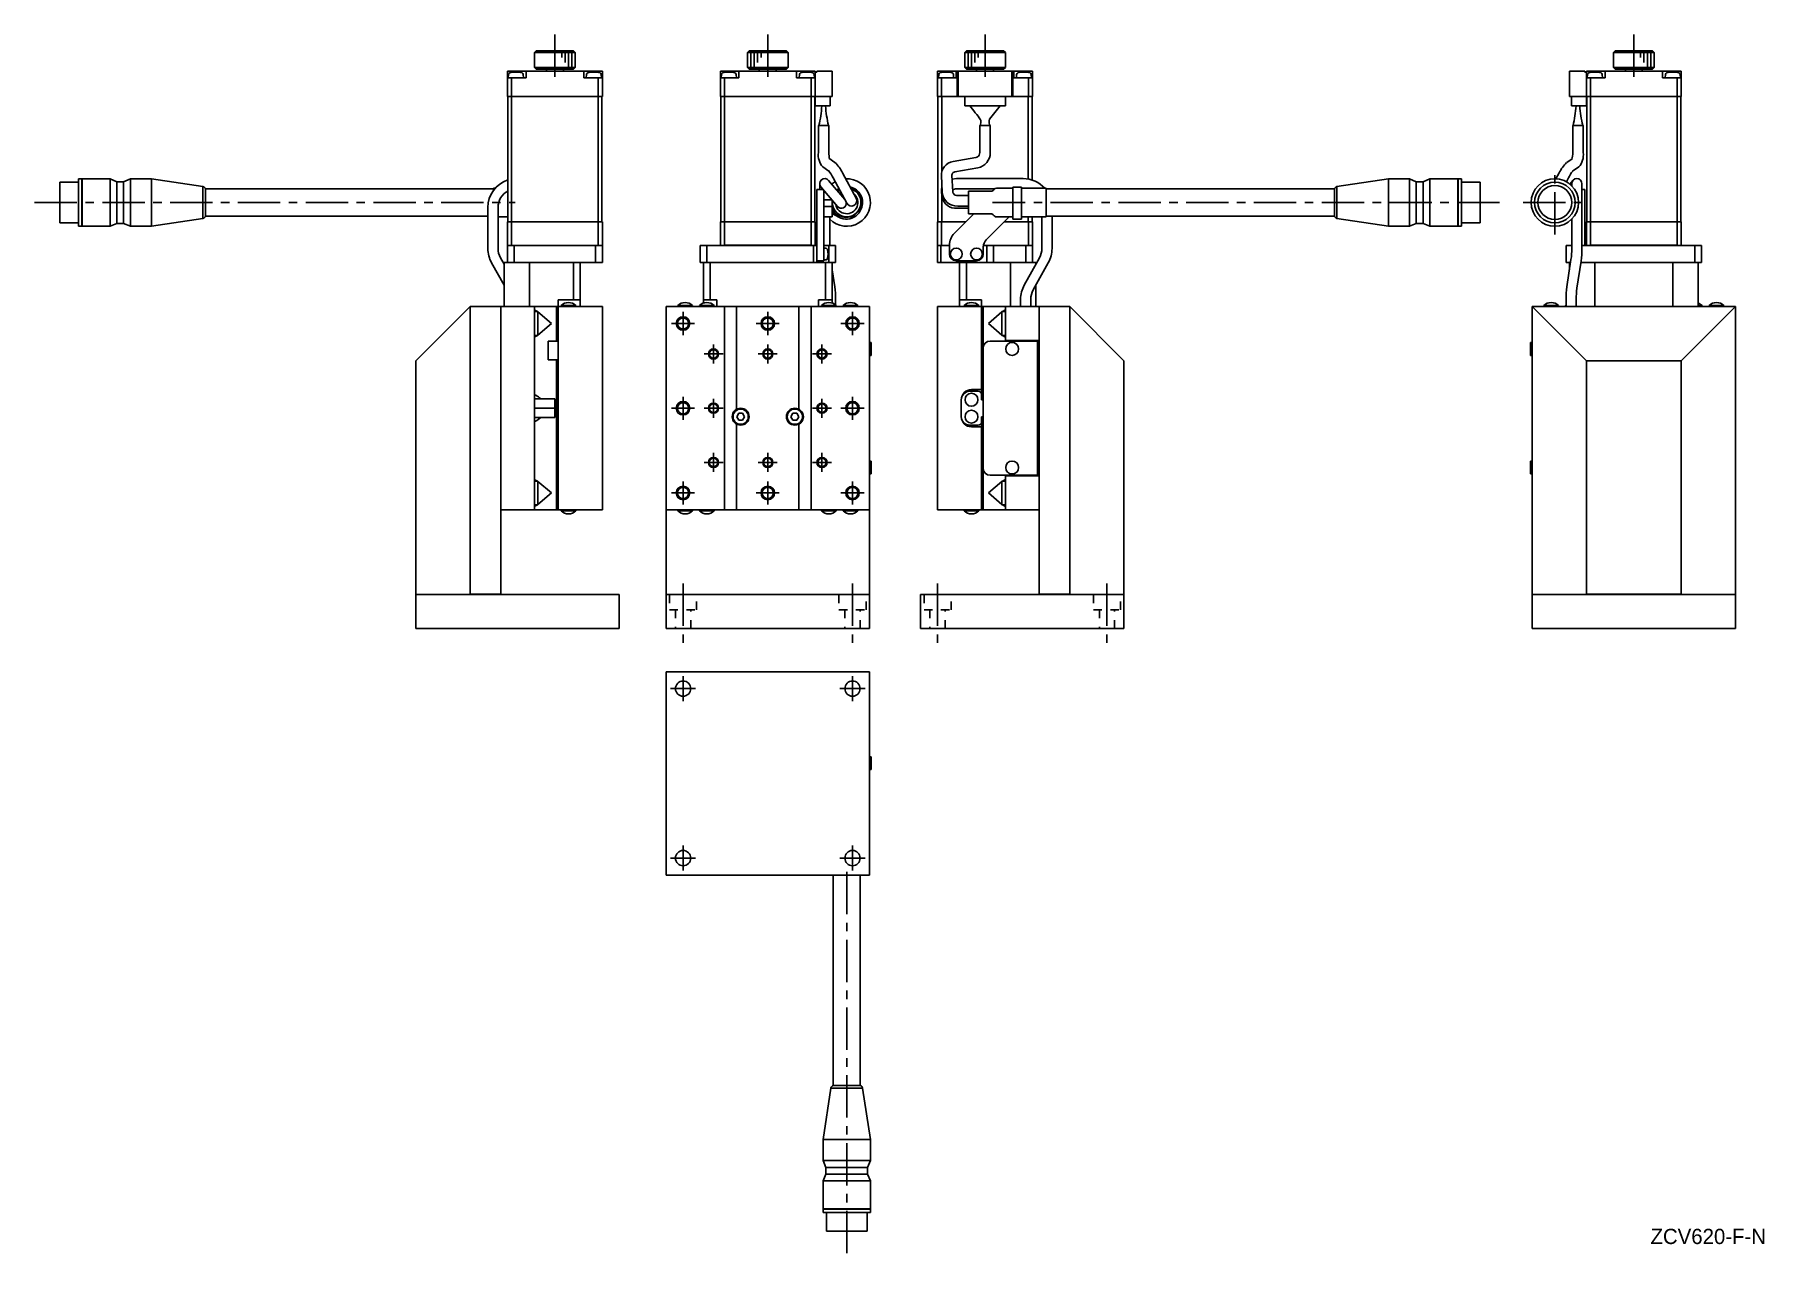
# Model space of a CAD drawing. Extents: x -104 to 406, y 13 to 555.
# Drawn here: x -104 to 406, y 13 to 374 of the extents above; entities that cross this region are included whole.
import ezdxf

# ---------------------------------------------------------------- set-up
doc = ezdxf.new("R2010")
doc.units = 0
doc.header["$LTSCALE"] = 10
doc.linetypes.add('CENTER', pattern=[2, 1.25, -0.25, 0.25, -0.25])
doc.linetypes.add('DOT', pattern=[0.5, 0.25, -0.25])
doc.layers.add('1', color=7, linetype='CONTINUOUS')
doc.styles.get("Standard").update_dxf_attribs({"font": 'FGP教科書体NT-M'})

msp = doc.modelspace()

# ---------------------------------------------------------------- linework, layer by layer
at = {"layer": '1', "color": 4, "linetype": 'CENTER'}
for p, q in [((49.438849, 373.893428), (49.438849, 358.893428)), ((112.262622, 373.893428), (112.262622, 358.893428)), ((176.36798, 373.893428), (176.36798, 358.893428)), ((367.840496, 373.893428), (367.840496, 358.893428)), ((344.540496, 314.943429), (344.540496, 333.743426)), ((-104.104045, 324.343428), (37.739138, 324.343428)), ((328.232394, 324.343428), (178.57083, 324.343428)), ((335.140497, 324.343428), (353.940495, 324.343428)), ((87.262622, 285.243428), (87.262622, 292.043428)), ((112.262622, 285.243428), (112.262622, 292.043428)), ((137.262622, 285.243428), (137.262622, 292.043428)), ((83.862622, 288.643428), (90.662622, 288.643428)), ((108.862622, 288.643428), (115.662622, 288.643428)), ((133.862622, 288.643428), (140.662622, 288.643428)), ((96.262622, 276.843428), (96.262622, 282.443428)), ((112.262622, 276.843428), (112.262622, 282.443428)), ((128.262622, 276.843428), (128.262622, 282.443428)), ((93.462622, 279.643428), (99.062622, 279.643428)), ((109.462622, 279.643428), (115.062622, 279.643428)), ((125.462622, 279.643428), (131.062622, 279.643428)), ((87.262622, 260.243428), (87.262622, 267.043428)), ((96.262622, 260.843428), (96.262622, 266.443428)), ((128.262622, 260.843428), (128.262622, 266.443428)), ((137.262622, 260.243428), (137.262622, 267.043428)), ((83.862622, 263.643428), (90.662622, 263.643428)), ((93.462622, 263.643428), (99.062622, 263.643428)), ((125.462622, 263.643428), (131.062622, 263.643428)), ((133.862622, 263.643428), (140.662622, 263.643428)), ((96.262622, 244.843428), (96.262622, 250.443428)), ((112.262622, 244.843428), (112.262622, 250.443428)), ((128.262622, 244.843428), (128.262622, 250.443428)), ((93.462622, 247.643428), (99.062622, 247.643428)), ((109.462622, 247.643428), (115.062622, 247.643428)), ((125.462622, 247.643428), (131.062622, 247.643428)), ((87.262622, 235.243428), (87.262622, 242.043428)), ((112.262622, 235.243428), (112.262622, 242.043428)), ((137.262622, 235.243428), (137.262622, 242.043428)), ((83.862622, 238.643428), (90.662622, 238.643428)), ((108.862622, 238.643428), (115.662622, 238.643428)), ((133.862622, 238.643428), (140.662622, 238.643428)), ((87.262622, 211.914258), (87.262622, 193.893428)), ((137.262622, 211.914258), (137.262622, 193.893428)), ((162.36798, 211.914258), (162.36798, 193.893428)), ((212.36798, 211.914258), (212.36798, 193.893428)), ((87.262622, 177.190333), (87.262622, 184.590333)), ((137.262622, 177.190333), (137.262622, 184.590333)), ((83.562622, 180.890333), (90.962622, 180.890333)), ((133.562622, 180.890333), (140.962622, 180.890333)), ((87.262622, 127.190333), (87.262622, 134.590333)), ((137.262622, 127.190333), (137.262622, 134.590333)), ((83.562622, 130.890333), (90.962622, 130.890333)), ((133.562622, 130.890333), (140.962622, 130.890333)), ((135.562622, 126.798642), (135.562622, 13.347439))]:
    msp.add_line(p, q, dxfattribs=at)
at = {"layer": '1', "color": 7, "linetype": 'CONTINUOUS'}
for p, q in [((43.938849, 369.143428), (43.438849, 368.643428)), ((43.438849, 368.643428), (43.438849, 364.143428)), ((55.438849, 368.643428), (43.438849, 368.643428)), ((43.938849, 369.143428), (54.938849, 369.143428)), ((55.438849, 368.643428), (54.938849, 369.143428)), ((55.438849, 364.143428), (55.438849, 368.643428)), ((106.762622, 369.143428), (106.262622, 368.643428)), ((118.262622, 368.643428), (106.262622, 368.643428)), ((106.262622, 368.643428), (106.262622, 364.143428)), ((106.762622, 369.143428), (117.762622, 369.143428)), ((118.262622, 368.643428), (117.762622, 369.143428)), ((118.262622, 364.143428), (118.262622, 368.643428)), ((170.86798, 369.143428), (170.36798, 368.643428)), ((182.36798, 368.643428), (170.36798, 368.643428)), ((170.36798, 368.643428), (170.36798, 364.143428)), ((170.86798, 369.143428), (181.86798, 369.143428)), ((182.36798, 368.643428), (181.86798, 369.143428)), ((182.36798, 364.143428), (182.36798, 368.643428)), ((362.340496, 369.143428), (361.840496, 368.643428)), ((373.840496, 368.643428), (361.840496, 368.643428)), ((361.840496, 368.643428), (361.840496, 364.143428)), ((362.340496, 369.143428), (373.340496, 369.143428)), ((373.840496, 368.643428), (373.340496, 369.143428)), ((373.840496, 364.143428), (373.840496, 368.643428)), ((35.438849, 363.143428), (63.438849, 363.143428)), ((35.438849, 363.143428), (35.438849, 355.643428)), ((40.938849, 363.143428), (40.938849, 361.143428)), ((43.438849, 364.143428), (43.938849, 363.643428)), ((43.438849, 364.143428), (55.438849, 364.143428)), ((54.938849, 363.643428), (43.938849, 363.643428)), ((46.938849, 363.643428), (46.938849, 363.143428)), ((51.938849, 363.143428), (51.938849, 363.643428)), ((54.938849, 363.643428), (55.438849, 364.143428)), ((57.938849, 363.143428), (57.938849, 361.143428)), ((63.438849, 363.143428), (63.438849, 355.643428)), ((98.262622, 363.143428), (126.262622, 363.143428)), ((98.262622, 363.143428), (98.262622, 355.643428)), ((103.762622, 363.143428), (103.762622, 361.143428)), ((106.262622, 364.143428), (118.262622, 364.143428)), ((106.262622, 364.143428), (106.762622, 363.643428)), ((117.762622, 363.643428), (106.762622, 363.643428)), ((109.762622, 363.643428), (109.762622, 363.143428)), ((114.762622, 363.143428), (114.762622, 363.643428)), ((117.762622, 363.643428), (118.262622, 364.143428)), ((120.762622, 363.143428), (120.762622, 361.143428)), ((126.262622, 363.143428), (126.262622, 352.843428)), ((126.762622, 362.843428), (126.262622, 362.843428)), ((126.762622, 363.143428), (126.762622, 362.843428)), ((126.762622, 363.143428), (131.262622, 363.143428)), ((131.262622, 355.643428), (131.262622, 363.143428)), ((162.36798, 363.143428), (190.36798, 363.143428)), ((162.36798, 363.143428), (162.36798, 355.643428)), ((167.86798, 363.143428), (167.86798, 361.143428)), ((168.11798, 355.643428), (168.11798, 362.843428)), ((168.152943, 362.843428), (168.11798, 362.843428)), ((168.152943, 363.143428), (168.152943, 362.843428)), ((168.467614, 355.643428), (168.467614, 363.143428)), ((170.36798, 364.143428), (182.36798, 364.143428)), ((170.36798, 364.143428), (170.86798, 363.643428)), ((181.86798, 363.643428), (170.86798, 363.643428)), ((173.86798, 363.643428), (173.86798, 363.143428)), ((178.86798, 363.143428), (178.86798, 363.643428)), ((181.86798, 363.643428), (182.36798, 364.143428)), ((184.268346, 355.643428), (184.268346, 363.143428)), ((184.583016, 363.143428), (184.583016, 362.843428)), ((184.61798, 362.843428), (184.583016, 362.843428)), ((184.61798, 355.643428), (184.61798, 362.843428)), ((184.86798, 363.143428), (184.86798, 361.143428)), ((190.36798, 363.143428), (190.36798, 355.643428)), ((348.840496, 355.643428), (348.840496, 363.143428)), ((348.840496, 363.143428), (353.340496, 363.143428)), ((353.340496, 363.143428), (353.340496, 362.843428)), ((353.840496, 362.843428), (353.340496, 362.843428)), ((353.840496, 363.143428), (353.840496, 352.843428)), ((353.840496, 363.143428), (381.840496, 363.143428)), ((359.340496, 363.143428), (359.340496, 361.143428)), ((361.840496, 364.143428), (373.840496, 364.143428)), ((361.840496, 364.143428), (362.340496, 363.643428)), ((373.340496, 363.643428), (362.340496, 363.643428)), ((365.340496, 363.643428), (365.340496, 363.143428)), ((370.340496, 363.143428), (370.340496, 363.643428)), ((373.340496, 363.643428), (373.840496, 364.143428)), ((376.340496, 363.143428), (376.340496, 361.143428)), ((381.840496, 363.143428), (381.840496, 355.643428)), ((35.438849, 361.143428), (40.938849, 361.143428)), ((35.77505, 362.128707), (35.688849, 361.143428)), ((36.638849, 355.643428), (36.638849, 361.143428)), ((40.188849, 361.143428), (40.102648, 362.128707)), ((57.938849, 361.143428), (63.438849, 361.143428)), ((58.77505, 362.128707), (58.688849, 361.143428)), ((62.238849, 355.643428), (62.238849, 361.143428)), ((63.188849, 361.143428), (63.102648, 362.128707)), ((98.262622, 361.143428), (103.762622, 361.143428)), ((98.598823, 362.128707), (98.512622, 361.143428)), ((99.462622, 355.643428), (99.462622, 361.143428)), ((103.012622, 361.143428), (102.926422, 362.128707)), ((120.762622, 361.143428), (126.262622, 361.143428)), ((121.598823, 362.128707), (121.512622, 361.143428)), ((125.062622, 355.643428), (125.062622, 361.143428)), ((126.012622, 361.143428), (125.926422, 362.128707)), ((162.36798, 361.143428), (167.86798, 361.143428)), ((162.704181, 362.128707), (162.61798, 361.143428)), ((163.56798, 355.643428), (163.56798, 361.143428)), ((167.11798, 361.143428), (167.031779, 362.128707)), ((184.86798, 361.143428), (190.36798, 361.143428)), ((185.704181, 362.128707), (185.61798, 361.143428)), ((189.16798, 355.643428), (189.16798, 361.143428)), ((190.11798, 361.143428), (190.031779, 362.128707)), ((353.840496, 361.143428), (359.340496, 361.143428)), ((354.176697, 362.128707), (354.090496, 361.143428)), ((355.040496, 355.643428), (355.040496, 361.143428)), ((358.590496, 361.143428), (358.504295, 362.128707)), ((376.340496, 361.143428), (381.840496, 361.143428)), ((377.176697, 362.128707), (377.090496, 361.143428)), ((380.640496, 355.643428), (380.640496, 361.143428)), ((381.590496, 361.143428), (381.504295, 362.128707)), ((35.438849, 355.643428), (63.438849, 355.643428)), ((35.538849, 318.643428), (35.538849, 355.643428)), ((36.68027, 318.643428), (36.68027, 355.643428)), ((62.197428, 318.643428), (62.197428, 355.643428)), ((63.338849, 318.643428), (63.338849, 355.643428)), ((98.262622, 355.643428), (131.262622, 355.643428)), ((98.362622, 318.643428), (98.362622, 355.643428)), ((99.504044, 318.643428), (99.504044, 355.643428)), ((125.021201, 318.643428), (125.021201, 355.643428)), ((126.162622, 318.643428), (126.162622, 355.643428)), ((130.662622, 352.843428), (126.262622, 352.843428)), ((130.662622, 355.643428), (130.662622, 352.843428)), ((162.36798, 355.643428), (190.36798, 355.643428)), ((162.46798, 318.643428), (162.46798, 355.643428)), ((163.609401, 333.362702), (163.609401, 355.643428)), ((170.36798, 355.643428), (170.36798, 352.843428)), ((182.36798, 352.843428), (170.36798, 352.843428)), ((182.36798, 355.643428), (182.36798, 352.843428)), ((189.126559, 331.271909), (189.126559, 355.643428)), ((190.26798, 330.987414), (190.26798, 355.643428)), ((348.840496, 355.643428), (381.840496, 355.643428)), ((349.440496, 355.643428), (349.440496, 352.843428)), ((353.840496, 352.843428), (349.440496, 352.843428)), ((353.940496, 318.643428), (353.940496, 355.643428)), ((355.081918, 318.643428), (355.081918, 355.643428)), ((380.599075, 318.643428), (380.599075, 355.643428)), ((381.740496, 318.643428), (381.740496, 355.643428)), ((175.069092, 348.787546), (175.115538, 348.670937)), ((177.583409, 348.510017), (177.61704, 348.66045)), ((177.61704, 348.66045), (177.656894, 348.767139)), ((177.656894, 348.767139), (177.741283, 348.908955)), ((127.187622, 347.043428), (130.287622, 347.043428)), ((127.187622, 347.043428), (127.187622, 339.060727)), ((130.287622, 339.060727), (130.287622, 347.043428)), ((174.817981, 347.043428), (177.917981, 347.043428)), ((174.817981, 347.043428), (174.817981, 339.060727)), ((177.917981, 339.060727), (177.917981, 347.043428)), ((349.815496, 347.043428), (349.815496, 339.060727)), ((349.815496, 347.043428), (352.915496, 347.043428)), ((352.915496, 339.060727), (352.915496, 347.043428)), ((132.063775, 336.152926), (130.251946, 337.387279)), ((173.695049, 337.631106), (166.933212, 336.396752)), ((173.745275, 337.641334), (173.695049, 337.631106)), ((173.881924, 337.680229), (173.745275, 337.641334)), ((174.012163, 337.733435), (173.881924, 337.680229)), ((174.134776, 337.7997), (174.012163, 337.733435)), ((349.607506, 337.221276), (348.039344, 336.152926)), ((128.496435, 334.832268), (128.506552, 334.825327)), ((128.506552, 334.825327), (130.267426, 333.625688)), ((138.32804, 325.577004), (134.28422, 333.103832)), ((163.513876, 332.289643), (163.774541, 327.284445)), ((166.609681, 332.450869), (166.611388, 332.558146)), ((166.870345, 327.445671), (166.609681, 332.450869)), ((166.611388, 332.558146), (166.634182, 332.686957)), ((166.634182, 332.686957), (166.686619, 332.822889)), ((166.686619, 332.822889), (166.750922, 332.92761)), ((166.750922, 332.92761), (166.823365, 333.013999)), ((166.823365, 333.013999), (166.902275, 333.087334)), ((166.902275, 333.087334), (166.996667, 333.156884)), ((167.489908, 333.347147), (174.251745, 334.581501)), ((345.818899, 333.103832), (344.868971, 331.335716)), ((348.039344, 336.152926), (348.031533, 336.147579)), ((349.784738, 333.590973), (351.596567, 334.825327)), ((-96.646939, 330.343426), (-96.646939, 318.34343)), ((-91.146938, 330.343426), (-96.646939, 330.343426)), ((-91.146938, 331.343427), (-91.146938, 317.343429)), ((-90.146936, 331.343427), (-91.146938, 331.343427)), ((-90.146936, 331.343427), (-90.146936, 317.343429)), ((-90.096936, 331.343427), (-90.146936, 331.293427)), ((-90.096936, 331.343427), (-90.096936, 317.343429)), ((-81.839936, 331.343427), (-90.096936, 331.343427)), ((-81.839936, 331.343427), (-81.839936, 317.343429)), ((-79.839936, 330.493428), (-81.839936, 331.343427)), ((-79.839936, 330.493428), (-79.839936, 318.193428)), ((-77.839936, 330.493428), (-79.839936, 330.493428)), ((-75.839936, 331.343427), (-77.839936, 330.493428)), ((-77.839936, 330.493428), (-77.839936, 318.193428)), ((-75.839936, 331.343427), (-75.839936, 317.343429)), ((-69.646937, 331.343427), (-75.839936, 331.343427)), ((-69.646937, 331.343427), (-69.646937, 317.343429)), ((-54.412955, 329.027753), (-69.646937, 331.343427)), ((-54.412955, 329.027753), (-54.412955, 319.659102)), ((-53.689281, 328.343428), (-53.689281, 320.343428)), ((31.353063, 328.343428), (-53.689281, 328.343428)), ((31.353063, 328.543428), (31.353063, 327.992052)), ((31.802536, 328.543428), (31.353063, 328.543428)), ((128.604542, 328.143428), (126.762622, 328.143428)), ((126.762622, 306.643428), (126.762622, 328.143428)), ((127.580299, 328.143428), (127.580299, 329.901758)), ((127.936188, 328.931699), (132.818513, 323.17337)), ((128.762622, 327.956984), (128.762622, 307.143428)), ((134.973705, 325.270381), (130.224409, 330.871816)), ((131.553384, 331.636679), (135.597205, 324.109851)), ((133.256106, 328.293281), (132.67338, 327.98344)), ((163.51592, 327.161996), (163.681611, 325.980105)), ((163.609401, 328.503132), (163.609401, 330.455403)), ((167.984389, 331.401758), (166.672606, 331.239735)), ((166.870872, 327.436581), (166.870345, 327.445671)), ((166.890416, 327.30528), (166.870872, 327.436581)), ((166.926789, 327.188995), (166.890416, 327.30528)), ((166.975809, 327.084154), (166.926789, 327.188995)), ((167.035445, 326.988095), (166.975809, 327.084154)), ((187.646498, 331.401758), (167.984389, 331.401758)), ((167.984389, 328.401758), (179.254882, 328.401758)), ((171.453766, 321.043428), (171.453766, 327.643428)), ((178.039553, 327.643428), (171.453766, 327.643428)), ((179.060873, 328.250534), (178.74666, 327.936321)), ((184.61798, 328.543428), (179.76798, 328.543428)), ((184.61798, 319.443428), (184.61798, 328.843428)), ((187.11798, 328.843428), (184.61798, 328.843428)), ((187.11798, 319.443428), (187.11798, 328.843428)), ((194.453766, 328.543428), (187.11798, 328.543428)), ((194.453766, 320.143428), (194.453766, 328.543428)), ((279.49611, 328.343428), (194.453766, 328.343428)), ((279.49611, 320.343428), (279.49611, 328.343428)), ((295.453766, 331.343427), (280.219784, 329.027753)), ((280.219784, 319.659102), (280.219784, 329.027753)), ((295.453766, 317.343429), (295.453766, 331.343427)), ((301.646765, 331.343427), (295.453766, 331.343427)), ((301.646765, 317.343429), (301.646765, 331.343427)), ((303.646765, 330.493428), (301.646765, 331.343427)), ((303.646765, 318.193428), (303.646765, 330.493428)), ((305.646765, 330.493428), (303.646765, 330.493428)), ((307.646765, 331.343427), (305.646765, 330.493428)), ((305.646765, 318.193428), (305.646765, 330.493428)), ((307.646765, 317.343429), (307.646765, 331.343427)), ((315.903765, 331.343427), (307.646765, 331.343427)), ((315.903765, 317.343429), (315.903765, 331.343427)), ((315.953765, 331.293427), (315.903765, 331.343427)), ((315.953765, 317.343429), (315.953765, 331.343427)), ((316.953767, 331.343427), (315.953765, 331.343427)), ((316.953767, 317.343429), (316.953767, 331.343427)), ((322.453768, 330.343426), (316.953767, 330.343426)), ((322.453768, 318.34343), (322.453768, 330.343426)), ((347.92375, 330.471525), (348.549734, 331.636679)), ((348.951769, 329.778559), (349.87871, 330.871816)), ((349.52282, 329.901758), (349.52282, 329.260382)), ((352.52282, 310.777402), (352.52282, 329.901758)), ((353.340496, 328.143428), (352.52282, 328.143428)), ((353.340496, 311.643428), (353.340496, 328.143428)), ((29.660331, 322.901758), (29.660331, 310.777402)), ((32.660331, 310.777402), (32.660331, 322.901758)), ((128.762622, 325.143428), (131.148157, 325.143428)), ((128.762622, 323.143428), (131.262622, 323.143428)), ((131.262622, 325.008424), (131.262622, 320.093428)), ((131.262622, 321.619813), (133.490842, 320.435048)), ((163.609401, 318.643428), (163.609401, 326.495188)), ((168.15008, 322.643428), (171.453766, 322.643428)), ((171.453766, 326.393428), (168.319291, 326.393428)), ((168.319291, 323.293428), (171.453766, 323.293428)), ((-96.646939, 318.34343), (-91.146938, 318.34343)), ((-91.146938, 317.343429), (-90.146936, 317.343429)), ((-90.146936, 317.393429), (-90.096936, 317.343429)), ((-90.096936, 317.343429), (-81.839936, 317.343429)), ((-81.839936, 317.343429), (-79.839936, 318.193428)), ((-79.839936, 318.193428), (-77.839936, 318.193428)), ((-77.839936, 318.193428), (-75.839936, 317.343429)), ((-75.839936, 317.343429), (-69.646937, 317.343429)), ((-69.646937, 317.343429), (-54.412955, 319.659102)), ((-53.689281, 320.343428), (29.660331, 320.343428)), ((32.660331, 320.143428), (35.538849, 320.143428)), ((35.438849, 318.643428), (35.438849, 311.743428)), ((35.438849, 318.643428), (63.438849, 318.643428)), ((36.638849, 318.643428), (36.638849, 311.643428)), ((62.238849, 318.643428), (62.238849, 311.643428)), ((63.438849, 318.643428), (63.438849, 311.743428)), ((98.262622, 318.643428), (98.262622, 311.643428)), ((98.262622, 318.643428), (126.262622, 318.643428)), ((99.462622, 318.643428), (99.462622, 311.743428)), ((125.062622, 318.643428), (125.062622, 311.743428)), ((126.262622, 318.643428), (126.262622, 311.643428)), ((128.762622, 320.093428), (131.262622, 320.093428)), ((130.580299, 311.643428), (130.580299, 320.093428)), ((131.262622, 321.053528), (133.256106, 319.993574)), ((162.36798, 318.643428), (162.36798, 311.743428)), ((162.36798, 318.643428), (170.711126, 318.643428)), ((163.56798, 318.643428), (163.56798, 311.643428)), ((167.332446, 315.264748), (173.111126, 321.043428)), ((171.453766, 321.043428), (178.039553, 321.043428)), ((183.474834, 320.093428), (176.74666, 313.365253)), ((178.74666, 320.750534), (179.060873, 320.436321)), ((179.346917, 320.236396), (179.385225, 320.093428)), ((179.385225, 320.093428), (184.052659, 320.093428)), ((179.76798, 320.143428), (184.61798, 320.143428)), ((182.024834, 318.643428), (190.36798, 318.643428)), ((184.052659, 320.093428), (184.066056, 320.143428)), ((184.61798, 319.443428), (187.11798, 319.443428)), ((187.11798, 320.143428), (194.453766, 320.143428)), ((187.76798, 320.093428), (188.26798, 320.093428)), ((189.126559, 318.643428), (189.126559, 320.143428)), ((189.16798, 318.643428), (189.16798, 311.643428)), ((190.26798, 318.643428), (190.26798, 320.143428)), ((190.36798, 318.643428), (190.36798, 311.743428)), ((193.146498, 320.143428), (193.146498, 310.777402)), ((194.453766, 320.343428), (279.49611, 320.343428)), ((196.146498, 310.777402), (196.146498, 320.343428)), ((280.219784, 319.659102), (295.453766, 317.343429)), ((295.453766, 317.343429), (301.646765, 317.343429)), ((301.646765, 317.343429), (303.646765, 318.193428)), ((303.646765, 318.193428), (305.646765, 318.193428)), ((305.646765, 318.193428), (307.646765, 317.343429)), ((307.646765, 317.343429), (315.903765, 317.343429)), ((315.903765, 317.343429), (315.953765, 317.393429)), ((315.953765, 317.343429), (316.953767, 317.343429)), ((316.953767, 318.34343), (322.453768, 318.34343)), ((349.52282, 319.426474), (349.52282, 310.777402)), ((353.840496, 318.643428), (353.840496, 311.643428)), ((353.840496, 318.643428), (381.840496, 318.643428)), ((355.040496, 318.643428), (355.040496, 311.743428)), ((380.640496, 318.643428), (380.640496, 311.743428)), ((381.840496, 318.643428), (381.840496, 311.643428)), ((35.438849, 311.743428), (35.538849, 311.643428)), ((35.438849, 306.643428), (35.438849, 311.643428)), ((35.438849, 311.643428), (63.438849, 311.643428)), ((37.438849, 311.643428), (37.438849, 306.643428)), ((61.438849, 306.643428), (61.438849, 311.643428)), ((63.338849, 311.643428), (63.438849, 311.743428)), ((63.438849, 311.643428), (63.438849, 306.643428)), ((92.262622, 306.643428), (92.262622, 311.643428)), ((92.262622, 311.643428), (126.762622, 311.643428)), ((94.262622, 311.643428), (94.262622, 306.643428)), ((99.362622, 311.643428), (99.462622, 311.743428)), ((99.462622, 311.743428), (125.062622, 311.743428)), ((125.062622, 311.743428), (125.162622, 311.643428)), ((125.762622, 306.643428), (125.762622, 311.643428)), ((128.762622, 311.643428), (132.262622, 311.643428)), ((130.262622, 306.643428), (130.262622, 311.643428)), ((132.262622, 311.643428), (132.262622, 306.643428)), ((162.36798, 311.743428), (162.46798, 311.643428)), ((162.36798, 306.643428), (162.36798, 311.643428)), ((162.36798, 311.643428), (165.86798, 311.643428)), ((163.36798, 311.643428), (163.36798, 306.643428)), ((165.86798, 309.143428), (165.86798, 311.729214)), ((175.894698, 311.643428), (190.36798, 311.643428)), ((176.86798, 306.643428), (176.86798, 311.643428)), ((178.86798, 311.643428), (178.86798, 306.643428)), ((188.36798, 306.643428), (188.36798, 311.643428)), ((190.26798, 311.643428), (190.36798, 311.743428)), ((190.36798, 311.643428), (190.36798, 306.643428)), ((347.840496, 306.643428), (347.840496, 311.643428)), ((347.840496, 311.643428), (349.52282, 311.643428)), ((352.52282, 311.643428), (387.840496, 311.643428)), ((354.940496, 311.643428), (355.040496, 311.743428)), ((355.040496, 311.743428), (380.640496, 311.743428)), ((380.640496, 311.743428), (380.740496, 311.643428)), ((385.840496, 306.643428), (385.840496, 311.643428)), ((387.840496, 311.643428), (387.840496, 306.643428)), ((30.756144, 306.546815), (34.438849, 299.943168)), ((34.438849, 306.102593), (33.376252, 308.00799)), ((34.438849, 293.643428), (34.438849, 306.643428)), ((34.438849, 306.643428), (63.438849, 306.643428)), ((41.938849, 306.643428), (41.938849, 293.643428)), ((54.938849, 295.643428), (54.938849, 306.643428)), ((56.938849, 293.643428), (56.938849, 306.643428)), ((92.262622, 306.643428), (132.262622, 306.643428)), ((93.262622, 294.671855), (93.262622, 306.643428)), ((95.262622, 306.643428), (95.262622, 295.643428)), ((126.762622, 307.143428), (128.762622, 307.143428)), ((129.44541, 310.833692), (128.762622, 310.893428)), ((128.762622, 307.393428), (129.44541, 307.453164)), ((129.262622, 295.643428), (129.262622, 306.643428)), ((131.262622, 294.671855), (131.262622, 306.643428)), ((191.36798, 306.643428), (162.36798, 306.643428)), ((173.86798, 307.143428), (167.86798, 307.143428)), ((168.86798, 293.643428), (168.86798, 306.643428)), ((170.86798, 306.643428), (170.86798, 295.643428)), ((175.86798, 311.243933), (175.86798, 309.143428)), ((183.86798, 293.643428), (183.86798, 306.643428)), ((192.430577, 308.00799), (187.963793, 299.998371)), ((190.583901, 298.537196), (195.050685, 306.546815)), ((191.36798, 306.643428), (191.36798, 306.102593)), ((349.168705, 306.643428), (347.840496, 306.643428)), ((349.296565, 307.499085), (348.099694, 299.489466)), ((348.840496, 304.447011), (348.840496, 306.643428)), ((351.066751, 299.046101), (352.263622, 307.05572)), ((352.202014, 306.643428), (387.840496, 306.643428)), ((356.340496, 306.643428), (356.340496, 293.643428)), ((379.340496, 293.643428), (379.340496, 306.643428)), ((386.840496, 306.643428), (386.840496, 293.643428)), ((132.003425, 299.489466), (131.262622, 304.447011)), ((191.36798, 299.943168), (191.36798, 293.643428)), ((24.438849, 293.643428), (8.438849, 277.643428)), ((24.438849, 293.643428), (24.438849, 208.743428)), ((63.438849, 293.643428), (24.438849, 293.643428)), ((33.438849, 208.643428), (33.438849, 293.643428)), ((43.438849, 233.643428), (43.438849, 293.643428)), ((43.561367, 292.543428), (43.438849, 292.385085)), ((44.438849, 292.143428), (43.438849, 292.143428)), ((44.310026, 292.14362), (43.561367, 292.543428)), ((48.438849, 288.643428), (44.438599, 292.049491)), ((44.438849, 285.143428), (44.438849, 292.143428)), ((49.938849, 293.643428), (49.938849, 283.393428)), ((56.938849, 295.643428), (50.438849, 295.643428)), ((50.438849, 233.643428), (50.438849, 295.643428)), ((51.288849, 293.935675), (55.588849, 293.935675)), ((51.288849, 293.935675), (51.288849, 293.643428)), ((55.588849, 293.643428), (55.588849, 293.935675)), ((63.438849, 233.643428), (63.438849, 293.643428)), ((142.262622, 293.643428), (82.262622, 293.643428)), ((82.262622, 208.743428), (82.262622, 293.643428)), ((85.712622, 293.935675), (85.712622, 293.643428)), ((85.712622, 293.935675), (90.012622, 293.935675)), ((90.012622, 293.643428), (90.012622, 293.935675)), ((92.112622, 293.935675), (92.112622, 293.643428)), ((96.412622, 293.935675), (92.112622, 293.935675)), ((97.262622, 295.643428), (93.262622, 295.643428)), ((96.412622, 293.643428), (96.412622, 293.935675)), ((97.262622, 293.643428), (97.262622, 295.643428)), ((99.462622, 233.643428), (99.462622, 293.643428)), ((103.062622, 263.336599), (103.062622, 293.643428)), ((121.462622, 293.643428), (121.462622, 263.336599)), ((125.062622, 293.643428), (125.062622, 233.643428)), ((127.262622, 293.643428), (127.262622, 295.643428)), ((131.262622, 295.643428), (127.262622, 295.643428)), ((128.112622, 293.935675), (128.112622, 293.643428)), ((132.412622, 293.935675), (128.112622, 293.935675)), ((132.262622, 294.079496), (132.262622, 295.767783)), ((132.412622, 293.643428), (132.412622, 293.935675)), ((134.512622, 293.935675), (134.512622, 293.643428)), ((134.512622, 293.935675), (138.812622, 293.935675)), ((138.812622, 293.643428), (138.812622, 293.935675)), ((142.262622, 208.743428), (142.262622, 293.643428)), ((162.36798, 233.643428), (162.36798, 293.643428)), ((201.36798, 293.643428), (162.36798, 293.643428)), ((175.36798, 295.643428), (168.86798, 295.643428)), ((170.21798, 293.935675), (174.51798, 293.935675)), ((170.21798, 293.935675), (170.21798, 293.643428)), ((174.51798, 293.643428), (174.51798, 293.935675)), ((175.36798, 266.143428), (175.36798, 295.643428)), ((175.86798, 233.643428), (175.86798, 293.643428)), ((181.368199, 292.049468), (177.36798, 288.643428)), ((181.36798, 292.143428), (181.36798, 285.143428)), ((182.36798, 292.143428), (181.36798, 292.143428)), ((182.245462, 292.543428), (181.496775, 292.1436)), ((182.36798, 292.385085), (182.245462, 292.543428)), ((182.36798, 293.643428), (182.36798, 283.443428)), ((186.86798, 295.767783), (186.86798, 293.643428)), ((189.86798, 293.643428), (189.86798, 295.767783)), ((192.36798, 208.643428), (192.36798, 293.643428)), ((201.36798, 208.743428), (201.36798, 293.643428)), ((217.36798, 277.643428), (201.36798, 293.643428)), ((337.840496, 208.743428), (337.840496, 293.643428)), ((353.840496, 277.643428), (337.840496, 293.643428)), ((337.840496, 293.643428), (397.840496, 293.643428)), ((341.290496, 293.935675), (345.590496, 293.935675)), ((341.290496, 293.935675), (341.290496, 293.643428)), ((345.590496, 293.643428), (345.590496, 293.935675)), ((347.840496, 293.935675), (347.690496, 293.935675)), ((347.690496, 293.935675), (347.690496, 293.643428)), ((347.840496, 295.767783), (347.840496, 293.643428)), ((350.840496, 293.643428), (350.840496, 295.767783)), ((397.840496, 293.643428), (381.840496, 277.643428)), ((387.990496, 293.935675), (386.840496, 293.935675)), ((387.990496, 293.643428), (387.990496, 293.935675)), ((390.090496, 293.935675), (394.390496, 293.935675)), ((390.090496, 293.935675), (390.090496, 293.643428)), ((394.390496, 293.643428), (394.390496, 293.935675)), ((397.840496, 293.643428), (397.840496, 208.743428)), ((44.438631, 285.237388), (48.438849, 288.643428)), ((177.36798, 288.643428), (181.368229, 285.237365)), ((43.438849, 285.143428), (44.438849, 285.143428)), ((43.438849, 284.90177), (43.561367, 284.743428)), ((43.561367, 284.743428), (44.310054, 285.143256)), ((47.438849, 277.893428), (47.438849, 283.393428)), ((50.438849, 283.393428), (47.438849, 283.393428)), ((142.762622, 283.043428), (142.262622, 283.043428)), ((142.762622, 283.043428), (142.762622, 279.243428)), ((177.86798, 283.443428), (191.86798, 283.443428)), ((181.36798, 285.143428), (182.36798, 285.143428)), ((181.496802, 285.143236), (182.245462, 284.743428)), ((182.245462, 284.743428), (182.36798, 284.90177)), ((182.36798, 283.643428), (192.36798, 283.643428)), ((190.86798, 283.643428), (190.86798, 283.443428)), ((191.86798, 283.443428), (191.86798, 243.843428)), ((337.340496, 279.243428), (337.340496, 283.043428)), ((337.840496, 283.043428), (337.340496, 283.043428)), ((8.438849, 208.743428), (8.438849, 277.643428)), ((47.438849, 277.893428), (50.438849, 277.893428)), ((49.938849, 277.893428), (49.938849, 233.643428)), ((142.262622, 279.243428), (142.762622, 279.243428)), ((217.36798, 277.643428), (217.36798, 208.743428)), ((337.340496, 279.243428), (337.840496, 279.243428)), ((381.840496, 277.643428), (353.840496, 277.643428)), ((353.840496, 277.643428), (353.840496, 208.743428)), ((381.840496, 208.743428), (381.840496, 277.643428)), ((43.561367, 267.543428), (43.438849, 267.385085)), ((43.438849, 266.393428), (49.438849, 266.393428)), ((43.656985, 267.526707), (43.561367, 267.543428)), ((43.78999, 267.472447), (43.656985, 267.526707)), ((49.438849, 266.393428), (49.438849, 260.893428)), ((169.36798, 266.143428), (169.36798, 261.143428)), ((174.36798, 268.643428), (171.86798, 268.643428)), ((172.36798, 269.143428), (175.36798, 269.143428)), ((175.86798, 266.143428), (175.36798, 266.143428)), ((43.438849, 263.643428), (49.438849, 263.643428)), ((43.438849, 260.893428), (49.438849, 260.893428)), ((103.685272, 262.143428), (103.107922, 261.143428)), ((103.107922, 261.143428), (103.685272, 260.143428)), ((103.685272, 262.143428), (104.839972, 262.143428)), ((104.839972, 262.143428), (105.417323, 261.143428)), ((105.417323, 261.143428), (104.839972, 260.143428)), ((119.685272, 262.143428), (119.107922, 261.143428)), ((119.107922, 261.143428), (119.685272, 260.143428)), ((119.685272, 262.143428), (120.839972, 262.143428)), ((120.839972, 262.143428), (121.417323, 261.143428)), ((121.417323, 261.143428), (120.839972, 260.143428)), ((175.36798, 261.143428), (175.86798, 261.143428)), ((175.36798, 233.643428), (175.36798, 261.143428)), ((43.438849, 259.90177), (43.561367, 259.743428)), ((43.561367, 259.743428), (43.696035, 259.773445)), ((103.062622, 233.643428), (103.062622, 258.950256)), ((104.839972, 260.143428), (103.685272, 260.143428)), ((120.839972, 260.143428), (119.685272, 260.143428)), ((121.462622, 258.950256), (121.462622, 233.643428)), ((171.86798, 258.643428), (174.36798, 258.643428)), ((175.36798, 258.143428), (172.36798, 258.143428)), ((142.762622, 248.043428), (142.262622, 248.043428)), ((142.762622, 248.043428), (142.762622, 244.243428)), ((337.340496, 244.243428), (337.340496, 248.043428)), ((337.840496, 248.043428), (337.340496, 248.043428)), ((43.561374, 242.543428), (43.438849, 242.385085)), ((44.438849, 242.143428), (43.438849, 242.143428)), ((44.310127, 242.143547), (43.561374, 242.543428)), ((48.438849, 238.643428), (44.438157, 242.04982)), ((44.438849, 235.143428), (44.438849, 242.143428)), ((142.262622, 244.243428), (142.762622, 244.243428)), ((181.368117, 242.049407), (177.36798, 238.643428)), ((191.86798, 243.843428), (177.86798, 243.843428)), ((181.36798, 242.143428), (181.36798, 235.143428)), ((182.36798, 242.143428), (181.36798, 242.143428)), ((182.245461, 242.543428), (181.497316, 242.143989)), ((182.36798, 242.385085), (182.245461, 242.543428)), ((182.36798, 243.843428), (182.36798, 233.643428)), ((192.36798, 243.643428), (182.36798, 243.643428)), ((190.86798, 243.843428), (190.86798, 243.643428)), ((337.340496, 244.243428), (337.840496, 244.243428)), ((43.438849, 235.143428), (44.438849, 235.143428)), ((43.438849, 234.90177), (43.56137, 234.743428)), ((43.56137, 234.743428), (44.309509, 235.142864)), ((44.438305, 235.237146), (48.438849, 238.643428)), ((177.36798, 238.643428), (181.368443, 235.237206)), ((181.36798, 235.143428), (182.36798, 235.143428)), ((181.496741, 235.143281), (182.245457, 234.743428)), ((182.245457, 234.743428), (182.36798, 234.90177)), ((63.438849, 233.643428), (33.438849, 233.643428)), ((51.288849, 233.643428), (51.288849, 233.35118)), ((55.588849, 233.35118), (51.288849, 233.35118)), ((55.588849, 233.35118), (55.588849, 233.643428)), ((142.262622, 233.643428), (82.262622, 233.643428)), ((85.712622, 233.643428), (85.712622, 233.35118)), ((90.012622, 233.35118), (85.712622, 233.35118)), ((90.012622, 233.35118), (90.012622, 233.643428)), ((92.112622, 233.643428), (92.112622, 233.35118)), ((92.112622, 233.35118), (96.412622, 233.35118)), ((96.412622, 233.35118), (96.412622, 233.643428)), ((128.112622, 233.643428), (128.112622, 233.35118)), ((128.112622, 233.35118), (132.412622, 233.35118)), ((132.412622, 233.35118), (132.412622, 233.643428)), ((134.512622, 233.643428), (134.512622, 233.35118)), ((138.812622, 233.35118), (134.512622, 233.35118)), ((138.812622, 233.35118), (138.812622, 233.643428)), ((192.36798, 233.643428), (162.36798, 233.643428)), ((170.21798, 233.643428), (170.21798, 233.35118)), ((174.51798, 233.35118), (170.21798, 233.35118)), ((174.51798, 233.35118), (174.51798, 233.643428)), ((8.438849, 208.743428), (8.538849, 208.643428)), ((8.438849, 208.643428), (8.438849, 198.643428)), ((68.438849, 208.643428), (8.438849, 208.643428)), ((24.338849, 208.643428), (24.438849, 208.743428)), ((24.438849, 208.743428), (33.438849, 208.743428)), ((68.438849, 208.643428), (68.438849, 198.643428)), ((82.262622, 208.743428), (82.362622, 208.643428)), ((82.262622, 208.643428), (82.262622, 198.643428)), ((142.262622, 208.643428), (82.262622, 208.643428)), ((142.162622, 208.643428), (142.262622, 208.743428)), ((142.262622, 208.643428), (142.262622, 198.643428)), ((157.36798, 208.643428), (157.36798, 198.643428)), ((217.36798, 208.643428), (157.36798, 208.643428)), ((192.36798, 208.743428), (201.36798, 208.743428)), ((201.36798, 208.743428), (201.46798, 208.643428)), ((217.26798, 208.643428), (217.36798, 208.743428)), ((217.36798, 208.643428), (217.36798, 198.643428)), ((337.840496, 208.743428), (337.940496, 208.643428)), ((337.840496, 208.643428), (337.840496, 198.643428)), ((397.840496, 208.643428), (337.840496, 208.643428)), ((353.740496, 208.643428), (353.840496, 208.743428)), ((353.840496, 208.743428), (381.840496, 208.743428)), ((381.840496, 208.743428), (381.940496, 208.643428)), ((397.740496, 208.643428), (397.840496, 208.743428)), ((397.840496, 208.643428), (397.840496, 198.643428)), ((68.438849, 198.643428), (8.438849, 198.643428)), ((142.262622, 198.643428), (82.262622, 198.643428)), ((217.36798, 198.643428), (157.36798, 198.643428)), ((397.840496, 198.643428), (337.840496, 198.643428)), ((82.262622, 185.890333), (82.262622, 125.890333)), ((142.262622, 185.890333), (82.262622, 185.890333)), ((142.262622, 125.890333), (142.262622, 185.890333)), ((142.762622, 160.790333), (142.262622, 160.790333)), ((142.762622, 160.790333), (142.762622, 156.990333)), ((142.262622, 156.990333), (142.762622, 156.990333)), ((82.262622, 125.890333), (142.262622, 125.890333)), ((131.562622, 125.890333), (131.562622, 63.762203)), ((139.562622, 63.762203), (139.562622, 125.890333)), ((130.878297, 63.038529), (128.562623, 47.804547)), ((130.878297, 63.038529), (140.246948, 63.038529)), ((131.562622, 63.762203), (139.562622, 63.762203)), ((142.562621, 47.804547), (140.246948, 63.038529)), ((128.562623, 47.804547), (142.562621, 47.804547)), ((128.562623, 47.804547), (128.562623, 41.611548)), ((142.562621, 41.611548), (142.562621, 47.804547)), ((128.562623, 41.611548), (142.562621, 41.611548)), ((128.562623, 41.611548), (129.412622, 39.611548)), ((141.712622, 39.611548), (142.562621, 41.611548)), ((129.412622, 37.611548), (128.562623, 35.611548)), ((129.412622, 39.611548), (141.712622, 39.611548)), ((129.412622, 39.611548), (129.412622, 37.611548)), ((129.412622, 37.611548), (141.712622, 37.611548)), ((141.712622, 37.611548), (141.712622, 39.611548)), ((142.562621, 35.611548), (141.712622, 37.611548)), ((128.562623, 35.611548), (142.562621, 35.611548)), ((128.562623, 35.611548), (128.562623, 27.354548)), ((142.562621, 27.354548), (142.562621, 35.611548)), ((128.562623, 27.354548), (142.562621, 27.354548)), ((128.562623, 27.354548), (128.612623, 27.304548)), ((128.562623, 27.304548), (142.562621, 27.304548)), ((128.562623, 27.304548), (128.562623, 26.304546)), ((128.562623, 26.304546), (142.562621, 26.304546)), ((129.562624, 26.304546), (129.562624, 20.804545)), ((141.56262, 20.804545), (141.56262, 26.304546)), ((142.512621, 27.304548), (142.562621, 27.354548)), ((142.562621, 26.304546), (142.562621, 27.304548)), ((129.562624, 20.804545), (141.56262, 20.804545))]:
    msp.add_line(p, q, dxfattribs=at)
at = {"layer": '1', "color": 9, "linetype": 'CONTINUOUS'}
for p, q in [((51.438849, 367.143428), (51.438849, 368.643428)), ((52.438849, 365.643428), (52.438849, 368.643428)), ((53.438849, 364.143428), (53.438849, 368.643428)), ((54.438849, 364.143428), (54.438849, 368.643428)), ((107.262622, 368.643428), (107.262622, 364.143428)), ((108.262622, 368.643428), (108.262622, 364.143428)), ((109.262622, 368.643428), (109.262622, 365.643428)), ((110.262622, 368.643428), (110.262622, 367.143428)), ((171.36798, 368.643428), (171.36798, 364.143428)), ((172.36798, 368.643428), (172.36798, 364.143428)), ((173.36798, 368.643428), (173.36798, 365.643428)), ((174.36798, 368.643428), (174.36798, 367.143428)), ((369.840496, 367.143428), (369.840496, 368.643428)), ((370.840496, 365.643428), (370.840496, 368.643428)), ((371.840496, 364.143428), (371.840496, 368.643428)), ((372.840496, 364.143428), (372.840496, 368.643428))]:
    msp.add_line(p, q, dxfattribs=at)
at = {"layer": '1', "color": 9, "linetype": 'DOT'}
for p, q in [((83.262622, 208.643428), (83.262622, 204.143428)), ((91.262622, 204.143428), (91.262622, 208.643428)), ((133.262622, 208.643428), (133.262622, 204.143428)), ((141.262622, 204.143428), (141.262622, 208.643428)), ((158.36798, 208.643428), (158.36798, 204.143428)), ((166.36798, 204.143428), (166.36798, 208.643428)), ((208.36798, 208.643428), (208.36798, 204.143428)), ((216.36798, 204.143428), (216.36798, 208.643428)), ((83.262622, 204.143428), (91.262622, 204.143428)), ((85.012622, 204.143428), (85.012622, 198.643428)), ((89.512622, 198.643428), (89.512622, 204.143428)), ((133.262622, 204.143428), (141.262622, 204.143428)), ((135.012622, 204.143428), (135.012622, 198.643428)), ((139.512622, 198.643428), (139.512622, 204.143428)), ((158.36798, 204.143428), (166.36798, 204.143428)), ((160.11798, 204.143428), (160.11798, 198.643428)), ((164.61798, 198.643428), (164.61798, 204.143428)), ((208.36798, 204.143428), (216.36798, 204.143428)), ((210.11798, 204.143428), (210.11798, 198.643428)), ((214.61798, 198.643428), (214.61798, 204.143428))]:
    msp.add_line(p, q, dxfattribs=at)
at = {"layer": '1', "color": 7, "linetype": 'CONTINUOUS'}
for centre, radius in [((344.540496, 324.343428), 6.999999), ((344.540496, 324.343428), 5.999998), ((344.540496, 324.343428), 5), ((167.86798, 309.143428), 1.75), ((173.86798, 309.143428), 1.75), ((87.262622, 288.643428), 1.65), ((112.262622, 288.643428), 1.65), ((137.262622, 288.643428), 1.65), ((96.262622, 279.643428), 1.25), ((112.262622, 279.643428), 1.25), ((128.262622, 279.643428), 1.25), ((184.36798, 281.143428), 1.9), ((172.36798, 266.143428), 1.9), ((87.262622, 263.643428), 1.65), ((96.262622, 263.643428), 1.25), ((104.262622, 261.143428), 2.5), ((104.262622, 261.143428), 2.25), ((120.262622, 261.143428), 2.5), ((120.262622, 261.143428), 2.25), ((128.262622, 263.643428), 1.25), ((137.262622, 263.643428), 1.65), ((172.36798, 261.143428), 1.9), ((96.262622, 247.643428), 1.25), ((112.262622, 247.643428), 1.25), ((128.262622, 247.643428), 1.25), ((184.36798, 246.143428), 1.9), ((87.262622, 238.643428), 1.65), ((112.262622, 238.643428), 1.65), ((137.262622, 238.643428), 1.65), ((87.262622, 180.890333), 2.25), ((137.262622, 180.890333), 2.25), ((87.262622, 130.890333), 2.25), ((137.262622, 130.890333), 2.25)]:
    msp.add_circle(centre, radius, dxfattribs=at)
at = {"layer": '1', "color": 9, "linetype": 'CONTINUOUS'}
for centre, radius in [((87.262622, 288.643428), 2), ((112.262622, 288.643428), 2), ((137.262622, 288.643428), 2), ((96.262622, 279.643428), 1.5), ((112.262622, 279.643428), 1.5), ((128.262622, 279.643428), 1.5), ((87.262622, 263.643428), 2), ((137.262622, 263.643428), 2), ((96.262622, 263.643428), 1.5), ((128.262622, 263.643428), 1.5), ((96.262622, 247.643428), 1.5), ((112.262622, 247.643428), 1.5), ((128.262622, 247.643428), 1.5), ((87.262622, 238.643428), 2), ((112.262622, 238.643428), 2), ((137.262622, 238.643428), 2)]:
    msp.add_circle(centre, radius, dxfattribs=at)
at = {"layer": '1', "color": 7, "linetype": 'CONTINUOUS'}
for centre, radius, start, end in [((36.273147, 362.085129), 0.5, 107.629155, 175), ((37.938849, 356.843428), 6, 72.370845, 107.629155), ((39.604551, 362.085129), 0.5, 5, 72.370845), ((59.273147, 362.085129), 0.5, 107.629155, 175), ((60.938849, 356.843428), 6, 72.370845, 107.629155), ((62.604551, 362.085129), 0.5, 5, 72.370845), ((99.096921, 362.085129), 0.5, 107.629155, 175), ((100.762622, 356.843428), 6, 72.370845, 107.629155), ((102.428324, 362.085129), 0.5, 5, 72.370845), ((122.096921, 362.085129), 0.5, 107.629155, 175), ((123.762622, 356.843428), 6, 72.370845, 107.629155), ((125.428324, 362.085129), 0.5, 5, 72.370845), ((163.202278, 362.085129), 0.5, 107.629155, 175), ((164.86798, 356.843428), 6, 72.370845, 107.629155), ((166.533682, 362.085129), 0.5, 5, 72.370845), ((186.202278, 362.085129), 0.5, 107.629155, 175), ((187.86798, 356.843428), 6, 72.370845, 107.629155), ((189.533682, 362.085129), 0.5, 5, 72.370845), ((354.674794, 362.085129), 0.5, 107.629155, 175), ((356.340496, 356.843428), 6, 72.370845, 107.629155), ((358.006198, 362.085129), 0.5, 5, 72.370845), ((377.674794, 362.085129), 0.5, 107.629155, 175), ((379.340496, 356.843428), 6, 72.370845, 107.629155), ((381.006198, 362.085129), 0.5, 5, 72.370845), ((96.379801, 354.682049), 31.878043, 346.135879, 356.693532), ((160.940733, 354.651143), 31.671896, 183.27201, 193.898579), ((124.529107, 312.18998), 62.399295, 35.90945974, 40.6551637), ((256.779008, 289.307928), 98.991133, 140.07157, 142.98066425), ((316.819358, 355.004877), 34.032002, 346.470847, 356.358564), ((383.322353, 354.621514), 31.474277, 183.238552, 193.932037), ((172.228528, 348.148567), 2.933888, 337.87177587, 10.2560344), ((180.931992, 348.233109), 3.360013, 175.27273928, 200.73648259), ((132.528829, 338.397178), 5.382266, 172.918316, 221.478868), ((137.647072, 338.961286), 7.360121, 179.225868, 193.677733), ((173.340466, 339.045633), 1.477592, 302.51840173, 0.58529362), ((173.39647, 339.021557), 4.52168, 280.90317, 0.496344), ((343.145999, 338.924459), 6.670889, 344.035171, 1.170471), ((347.60738, 338.390646), 5.350244, 318.211383, 7.194792), ((120.947836, 326.174367), 11.929564, 27.250412, 38.762595), ((124.787397, 328.520995), 10.544764, 25.760345, 46.366204), ((167.511228, 332.438608), 4.000126, 98.308294, 182.134186), ((167.71344, 332.033184), 1.332841, 99.65475862, 122.53252921), ((355.31462, 328.539604), 10.535696, 133.874562, 154.328193), ((359.5611, 325.927612), 12.403372, 141.635409, 152.594596), ((-54.646938, 328.055511), 1.000002, 16.733256, 76.468302), ((38.160331, 322.901758), 8.5, 107.963415, 180), ((38.160331, 322.901758), 5.5, 118.465735, 180), ((129.080299, 329.901758), 1.5, 40.29366, 220.29366), ((135.562622, 324.343428), 6.999999, 224.621653, 92.689587), ((135.562622, 324.343428), 6.999999, 118.902597, 129.063546), ((135.562622, 324.343428), 4.2, 173.020659, 72.272804), ((135.562622, 324.343428), 3.3, 190.011542, 52.023374), ((135.562622, 324.343428), 4.684326, 119.226663, 128.455271), ((135.562622, 324.343428), 4.2, 119.339634, 128.24319), ((135.462622, 324.143428), 4.7, 242, 75.292554), ((135.462622, 324.143428), 4.7, 116.995462, 118), ((135.562622, 324.343428), 3.3, 119.637649, 127.683626), ((135.562622, 324.343428), 4.684326, 336.091442, 78.104982), ((166.756838, 327.613608), 3.272232, 159.264982, 187.932905), ((168.146599, 327.67994), 4.38991, 185.168886, 272.2545), ((167.950686, 326.288067), 2.11396, 89.086508, 121.799172), ((168.267527, 327.964875), 1.572299, 218.40695966, 271.88666521), ((178.039553, 328.643428), 1, 270, 315), ((179.76798, 327.543428), 1, 90, 135), ((187.646498, 322.901758), 8.5, 41.58465, 90), ((280.453767, 328.055511), 1.000002, 103.531698, 163.266744), ((351.02282, 329.901758), 1.5, 0, 180), ((135.562622, 324.343428), 4.684326, 203.371078, 222.791455), ((133.962622, 324.143428), 1.5, 220.29366, 9.934744), ((135.462622, 324.143428), 4.2, 242, 334.960332), ((136.962622, 324.843428), 1.55, 208.247104, 28.247104), ((167.852081, 326.904767), 4.271746, 192.50119, 274.000226), ((-54.646938, 320.631345), 1.000002, 283.531698, 343.266744), ((178.039553, 320.043428), 1, 45, 90), ((179.76798, 321.143428), 1, 225, 270), ((187.76798, 320.593428), 0.5, 244.158067, 270), ((188.26798, 320.593428), 0.5, 270, 295.841933), ((280.453767, 320.631345), 1.000002, 196.733256, 256.468302), ((170.86798, 311.729214), 5, 135, 180), ((178.86798, 311.243933), 3, 135, 180), ((38.352286, 310.771591), 8.691956, 179.961693, 209.081673), ((38.349091, 310.770761), 5.688764, 179.933111, 209.055331), ((129.401832, 310.335594), 0.5, 15.362549, 85), ((129.401832, 307.951261), 0.5, 275, 344.637451), ((125.062622, 309.143428), 5, 344.637451, 15.362549), ((167.86798, 309.143428), 2, 180, 270), ((173.86798, 309.143428), 2, 270, 0), ((187.453132, 310.771952), 5.693369, 330.956706, 0.054852), ((187.456591, 310.771061), 8.689909, 330.914821, 0.041814), ((326.990618, 310.685507), 22.532389, 351.870253, 0.233673), ((326.862619, 310.694648), 25.660335, 351.847322, 0.184779), ((106.630615, 295.852502), 25.632147, 359.810628, 8.15727), ((195.557887, 295.774125), 8.689909, 150.914821, 180.041814), ((195.561346, 295.773234), 5.693369, 150.956706, 180.054852), ((373.500698, 295.850538), 25.660335, 171.847322, 180.184779), ((373.372698, 295.859678), 22.532389, 171.870253, 180.233673), ((53.438849, 291.843428), 3, 44.220044, 135.779956), ((87.862622, 291.843428), 3, 44.220044, 135.779956), ((94.262622, 291.843428), 3, 44.220044, 135.779956), ((130.262622, 291.843428), 3, 44.220044, 135.779956), ((136.662622, 291.843428), 3, 44.220044, 135.779956), ((172.36798, 291.843428), 3, 44.220044, 135.779956), ((343.440496, 291.843428), 3, 44.220044, 135.779956), ((349.840496, 291.843428), 3, 131.810315, 135.779956), ((385.840496, 291.843428), 3, 44.220044, 70.528779), ((392.240496, 291.843428), 3, 44.220044, 135.779956), ((177.86798, 281.443428), 2, 90, 180), ((38.61448, 258.835779), 10.068661, 48.64681242, 59.06791456), ((172.36798, 266.143428), 3, 90, 180), ((171.86798, 266.143428), 2.5, 90, 180), ((174.36798, 267.643428), 1, 0, 90), ((39.42695, 267.424808), 8.761761, 299.15937334, 311.79928351), ((171.86798, 261.143428), 2.5, 180, 270), ((172.36798, 261.143428), 3, 180, 270), ((174.36798, 259.643428), 1, 270, 0), ((177.86798, 245.843428), 2, 180, 270), ((53.438849, 235.443428), 3, 224.220044, 315.779956), ((87.862622, 235.443428), 3, 224.220044, 315.779956), ((94.262622, 235.443428), 3, 224.220044, 315.779956), ((130.262622, 235.443428), 3, 224.220044, 315.779956), ((136.662622, 235.443428), 3, 224.220044, 315.779956), ((172.36798, 235.443428), 3, 224.220044, 315.779956), ((131.850539, 62.804546), 1.000002, 106.733256, 166.468302), ((139.274705, 62.804546), 1.000002, 13.531698, 73.266744)]:
    msp.add_arc(centre, radius, start, end, dxfattribs=at)

# ---------------------------------------------------------------- texts
at = {"layer": '1', "color": 7}
msp.add_text('ZCV620-F-N', height=4.5, dxfattribs=at).set_placement((372.759375, 16.993359))

doc.saveas('drawing.dxf')
